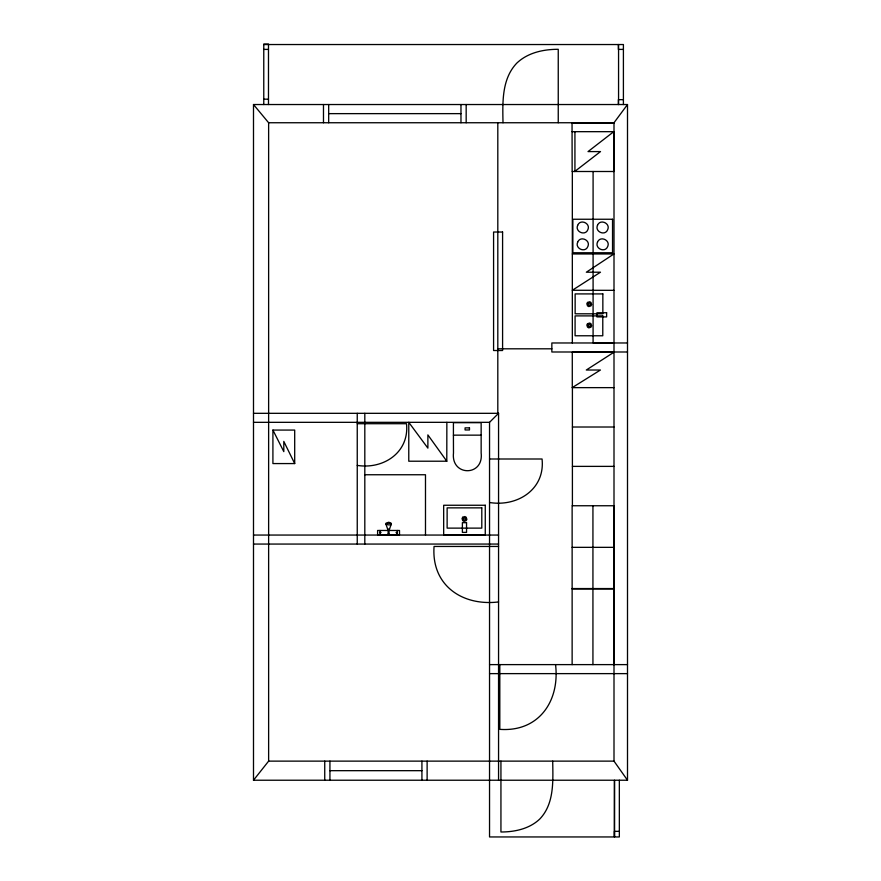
<?xml version="1.0" encoding="UTF-8"?>
<svg xmlns="http://www.w3.org/2000/svg" width="881" height="881" viewBox="0 0 881 881"><rect width="100%" height="100%" fill="white"/><g stroke="black" fill="none" stroke-linecap="round" stroke-linejoin="round"><path stroke-width="1.32" d="M627.503 780.225L614.002 761.129L614.002 122.745L627.503 104.531L253.497 104.531L253.497 780.225L627.503 780.225L627.503 104.531M253.497 780.225L268.628 761.129L268.628 122.745L253.497 104.531M619.343 780.225L619.343 836.95L489.539 836.95L489.539 422.329L498.558 413.321L253.497 413.321M574.72 171.498L600.512 151.587L588.034 151.587L613.76 131.676L613.76 171.498M572.287 387.585L600.435 370.02L586.294 370.02L613.881 352.279L572.287 352.279L572.287 387.64L614.002 387.64M263.771 44.535L623.407 44.535L623.407 104.531M263.771 49.402L268.485 49.402M623.407 49.402L618.374 49.402L618.374 44.535M263.771 99.179L268.485 99.179M623.407 99.663L618.374 99.663L618.374 104.531M328.679 113.638L460.972 113.638M268.628 122.745L614.002 122.745M614.002 123.131L572.044 123.131L572.154 171.498L613.925 171.498M572.044 131.676L614.002 131.676M572.331 253.959L613.925 253.959L586.339 272.207L600.479 272.207L572.331 290.267L613.925 290.334M613.881 342.863L593.089 342.863L593.089 171.498M627.503 342.973L551.847 342.973L551.847 351.993L627.503 351.993M497.809 348.81L551.847 348.81M253.497 422.329L489.539 422.329M357.245 423.706L406.504 423.706C409.566 452.294 383.543 469.606 357.245 465.399M572.408 427.01L614.002 427.01M272.912 430.071L294.695 430.071L294.695 463.571L272.912 463.571L272.912 430.071L283.803 451.623L283.803 441.403L294.695 463.571M453.418 435.148L453.484 452.999C450.874 476.511 483.955 476.698 481.147 452.999L481.147 422.682L453.418 422.682L453.418 435.148L481.147 435.148M489.539 459.001L542.057 459.001C545.328 489.462 517.235 507.071 489.539 502.5M446.854 461.215L408.773 461.215L408.773 422.329L427.88 448.121L427.88 434.906L446.788 461.215L446.854 422.329M572.408 466.379L614.002 466.379M364.811 474.749L425.49 474.749L425.49 535.042M614.002 505.749L572.132 505.749L572.132 664.615M387.651 529.151L389.523 529.151M387.651 530.472L377.597 530.472L377.597 534.701L399.5 534.701L399.5 530.472L389.523 530.472M253.497 535.053L498.558 535.053M253.497 544.062L498.558 544.062M498.558 546.451L434.058 546.451C431.238 585.347 462.327 606.337 498.558 601.943M572.132 547.343L613.738 547.343M572.132 588.563L613.738 588.563M572.132 588.937L613.738 588.937M489.539 664.615L627.503 664.615M489.539 673.624L627.503 673.624M268.628 761.129L614.002 761.129M329.935 770.677L421.922 770.677M619.343 831.345L614.431 831.345L614.431 836.95L614.486 780.225L614.486 836.95M618.561 44.535L618.561 104.531M613.738 505.749L613.738 664.615M592.935 505.749L592.935 664.615M574.93 131.676L574.93 171.498M572.408 387.64L572.408 505.749M572.331 171.498L572.331 343.039M558.246 122.745L558.246 49.303C543.467 49.281 527.829 52.629 516.817 63.102C501.663 78.916 502.588 102.449 503.007 122.745M555.548 664.615C559.964 700.99 538.864 732.166 499.813 729.358L499.813 664.615M552.706 761.129C552.982 780.753 554.479 803.681 539.756 819.044C529.437 828.856 514.779 831.994 500.937 831.994L500.937 761.129M498.558 413.321L498.558 780.225M497.809 122.745L497.809 413.321M466.17 104.531L466.17 122.745M460.972 104.531L460.972 122.745M427.12 761.129L427.12 780.225M421.922 761.129L421.922 780.225M397.287 530.472L397.287 534.701M389.523 534.701C387.508 530.373 391.23 526.871 391.142 523.215L388.796 522.224L386.01 523.215C385.933 526.871 389.644 530.373 387.651 534.701M379.953 530.472L379.887 534.701M364.811 413.321L364.811 544.062M357.245 413.321L357.245 544.062M329.935 761.129L329.935 780.225M328.679 104.531L328.679 122.745M324.737 761.129L324.737 780.225M323.481 104.531L323.481 122.745M268.485 104.531L268.485 44.05L263.771 44.05L263.771 104.531M597.483 225.327C594.543 231.637 605.126 236.449 607.714 229.644C610.665 223.334 600.071 218.521 597.483 225.327M597.483 242.176C594.543 248.486 605.126 253.299 607.714 246.493C610.665 240.172 600.071 235.37 597.483 242.176M577.661 225.327C574.709 231.637 585.292 236.449 587.88 229.644C590.832 223.334 580.249 218.521 577.661 225.327M577.661 242.176C574.709 248.486 585.292 253.299 587.88 246.493C590.832 240.172 580.249 235.37 577.661 242.176M462.745 517.246L462.04 518.535L462.745 520.682L464.034 521.398L466.181 520.682L466.886 519.394L466.181 517.246L464.893 516.541L462.745 517.246M463.483 517.984L463.483 519.944L465.443 519.944L465.443 517.984L463.483 517.984M587.528 302.447L586.823 303.736L587.528 305.883L588.816 306.599L590.964 305.883L591.669 304.595L590.964 302.447L589.675 301.743L587.528 302.447M588.266 303.185L588.266 305.145L590.226 305.145L590.226 303.185L588.266 303.185M587.528 323.723L586.823 325.012L587.528 327.159L588.816 327.875L590.964 327.159L591.669 325.871L590.964 323.723L589.675 323.019L587.528 323.723M588.266 324.461L588.266 326.422L590.226 326.422L590.226 324.461L588.266 324.461M385.812 524.404C396.593 526.673 388.928 520.704 385.812 524.404M396.428 532.884C395.173 531.816 398.575 532.542 396.428 532.884M380.174 532.465C380.207 533.611 382.035 531.794 380.174 532.465M612.537 219.248L572.859 219.248L572.859 252.759L612.537 252.759L612.537 219.248M502.588 232.022L493.58 232.022L493.58 350.517L502.588 350.517L502.588 232.022M602.846 293.913L575.139 293.913L575.139 313.801L602.846 313.801L602.846 293.913M606.624 312.755L596.922 312.755L596.922 316.907L606.624 316.907L606.624 312.755M602.78 315.894L575.084 315.894L575.084 335.771L602.78 335.771L602.78 315.894M469.485 427.858L465.08 427.858L465.08 429.961L469.485 429.961L469.485 427.858M485.266 505.254L443.672 505.254L443.672 534.844L485.266 534.844L485.266 505.254M481.797 507.863L447.13 507.863L447.13 528.126L481.797 528.126L481.797 507.863M466.545 522.675L462.382 522.675L462.382 532.388L466.545 532.388L466.545 522.675"/></g></svg>
